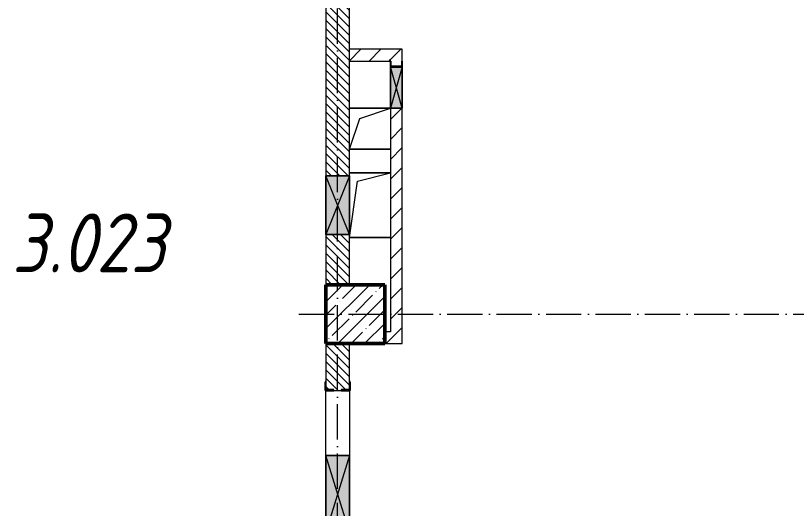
# Model space of a CAD drawing. Header units: millimetres. Extents: x -213536 to 1564669, y -45299 to 942238.
# Drawn here: x 233042 to 239679, y 494697 to 498882 of the extents above; entities that cross this region are included whole.
import ezdxf

# ---------------------------------------------------------------- set-up
doc = ezdxf.new("R2010")
doc.units = ezdxf.units.MM
doc.linetypes.add('50_200_ШТРИХ_1Т_ш5_п1_п1_', pattern=[700, 500, -100, 0, -100])
for name, color, linetype, lineweight in [('A-DETL-GENF-OTLN', 7, 'Continuous', 9), ('A-FLOR-____-OTLN', 7, 'Continuous', 9), ('A-GENM-____-MCUT', 7, 'Continuous', 25), ('A-GENM-____-OTLN', 7, 'Continuous', 9), ('A-GENM-____-OTLN-1', 7, 'Continuous', 25), ('A-GLAZ-____-OTLN', 7, 'Continuous', 9), ('A-WALL-____-MCUT-3', 7, 'Continuous', 9), ('A-WALL-____-PATT-1', 7, 'Continuous', 9), ('A-WALL-FNSH-MCUT-1', 7, 'Continuous', 9), ('I-WALL-____-OTLN', 7, 'Continuous', 9), ('S-COLS-____-MCUT', 7, 'Continuous', 50), ('S-COLS-____-OTLN', 7, 'Continuous', 9), ('S-GRID-____-OTLN-1', 7, '50_200_ШТРИХ_1Т_ш5_п1_п1_', 9), ('Марки помещений', 7, 'Continuous', 9)]:
    doc.layers.add(name, color=color, linetype=linetype, lineweight=lineweight)
doc.styles.add('ISOCPEUR_I_2', font='isocpeui.ttf', dxfattribs={"width": 0.85, "height": 2.3})
pattern_1 = [(135, (142429.057, 459015.94), (-35.35534, -35.35534), [])]
pattern_2 = [(45, (142429.06, 459015.94), (-84.85281, 84.85281), [])]

# ---------------------------------------------------------------- blocks, each defined once
blk = doc.blocks.new('BSC_Колонна _Прямоугольная - 500х500-V36-АР1_План отверстий 3 этажа в осях 1-64_А-ГГ')
at = {"layer": 'S-COLS-____-OTLN'}
h = blk.add_hatch(dxfattribs=at)
h.set_pattern_fill('FP_73', color=256, style=0, pattern_type=2)
h.set_pattern_definition([(45, (-93500, -37331.04), (-114.04925, 114.04925), []), (45, (-93385.95, -37331.04), (-114.04925, 114.04925), [201.613, -40.323, 3.353, -36.97])])
h.paths.add_polyline_path([(-250, -250), (250, -250), (250, 250), (-250, 250)], flags=0)
at = {"layer": 'S-COLS-____-MCUT'}
for p, q in [((250, 250), (-250, 250)), ((-250, 250), (-250, -250)), ((250, -250), (250, 250)), ((-250, -250), (250, -250))]:
    blk.add_line(p, q, dxfattribs=at)
blk = doc.blocks.new('Фахверк_СКБ_Уголок - 200_3960-28268576-АР1_План отверстий 3 этажа в осях 1-64_А-ГГ')
at = {"layer": 'A-GENM-____-MCUT'}
for p, q in [((200, 156), (125, 156)), ((125, 156), (125, 81)), ((131, 81), (131, 150)), ((131, 150), (200, 150)), ((200, 150), (200, 156)), ((125, 81), (131, 81)), ((131, 19), (125, 19)), ((125, 19), (125, -56)), ((131, -50), (131, 19)), ((125, -56), (200, -56)), ((200, -50), (131, -50)), ((200, -56), (200, -50))]:
    blk.add_line(p, q, dxfattribs=at)
blk = doc.blocks.new('AR_Отверстие прямоугольное _в плите_ - AR_Отверстие прямоугольное _в плите_-30552844-АР1_План отверстий 3 этажа в осях 1-64_А-ГГ')
at = {"layer": 'A-GENM-____-OTLN'}
for p, q in [((175, 175), (-175, 175)), ((-87.5, 87.5), (175, 175)), ((-175, -175), (-87.5, 87.5)), ((-175, -175), (175, -175))]:
    blk.add_line(p, q, dxfattribs=at)
blk = doc.blocks.new('AR_Отверстие прямоугольное _в плите_ - AR_Отверстие прямоугольное _в плите_-30552585-АР1_План отверстий 3 этажа в осях 1-64_А-ГГ')
at = {"layer": 'A-GENM-____-OTLN'}
for p, q in [((175, 275), (-175, 275)), ((-105, 205), (175, 275)), ((-175, -275), (-105, 205)), ((-175, -275), (175, -275))]:
    blk.add_line(p, q, dxfattribs=at)
blk = doc.blocks.new('AR_Отверстие прямоугольное _в стене_ - AR_Отверстие прямоугольное _в стене__ОВ-36949509-АР1_План отверстий 3 этажа в осях 1-64_А-ГГ')
at = {"layer": 'A-GLAZ-____-OTLN'}
blk.add_hatch(color=256, dxfattribs=at).paths.add_polyline_path([(250, -100), (250, 100), (-250, 100), (-250, -100)], flags=0)
at = {"layer": 'A-DETL-GENF-OTLN'}
for p, q in [((-250, -100), (-250, 100)), ((-250, 100), (250, 100)), ((250, 100), (-250, -100)), ((-250, 100), (250, -100)), ((250, 100), (-250, 100)), ((-250, 100), (-250, -100)), ((250, 100), (250, -100)), ((250, -100), (250, 100)), ((250, -100), (-250, -100)), ((-250, -100), (250, -100))]:
    blk.add_line(p, q, dxfattribs=at)
blk = doc.blocks.new('AR_Отверстие прямоугольное _в стене_ - AR_Отверстие прямоугольное _в стене__ОВ-36948832-АР1_План отверстий 3 этажа в осях 1-64_А-ГГ')
at = {"layer": 'A-GLAZ-____-OTLN'}
blk.add_hatch(color=256, dxfattribs=at).paths.add_polyline_path([(175, -47), (175, 50), (-175, 50), (-175, -50), (175, -50)], flags=0)
at = {"layer": 'A-DETL-GENF-OTLN'}
for p, q in [((-175, 50), (175, 50)), ((175, 50), (-175, -50)), ((-175, 50), (175, -50)), ((175, 50), (-175, 50)), ((175, 50), (175, -50)), ((175, -50), (175, 50)), ((175, -50), (-175, -50)), ((-175, -50), (175, -50))]:
    blk.add_line(p, q, dxfattribs=at)
blk = doc.blocks.new('AR_Отверстие прямоугольное _в стене_ - AR_Отверстие прямоугольное _в стене__ОВ-36945931-АР1_План отверстий 3 этажа в осях 1-64_А-ГГ')
at = {"layer": 'A-GLAZ-____-OTLN'}
blk.add_hatch(color=256, dxfattribs=at).paths.add_polyline_path([(325, 100), (-325, 100), (-325, -100), (325, -100)], flags=0)
at = {"layer": 'A-DETL-GENF-OTLN'}
for p, q in [((-325, -100), (-325, 100)), ((-325, 100), (325, 100)), ((325, 100), (-325, -100)), ((-325, 100), (325, -100)), ((325, 100), (-325, 100)), ((-325, 100), (-325, -100)), ((325, 100), (325, -100)), ((325, -100), (325, 100)), ((325, -100), (-325, -100)), ((-325, -100), (325, -100))]:
    blk.add_line(p, q, dxfattribs=at)
blk = doc.blocks.new('154_Фахверк_СКБ_Швеллер - Тип_100_3960_зеркало-28515619-АР1_План отверстий 3 этажа в осях 1-64_А-ГГ')
at = {"layer": 'A-GENM-____-MCUT'}
for p, q in [((175, 50), (125, 50)), ((125, 50), (125, -50)), ((128, 47), (175, 47)), ((128, -47), (128, 47)), ((175, 47), (175, 50)), ((125, -50), (175, -50)), ((175, -47), (128, -47)), ((175, -50), (175, -47))]:
    blk.add_line(p, q, dxfattribs=at)

msp = doc.modelspace()

# ---------------------------------------------------------------- hatches: boundary and pattern name
at = {"layer": 'A-WALL-____-PATT-1'}
h = msp.add_hatch(dxfattribs=at)
h.set_pattern_fill('FP_6', color=256, style=0, pattern_type=2)
h.set_pattern_definition(pattern_1)
h.paths.add_polyline_path([(235879.1, 496597), (235879.1, 497022), (235679.1, 497022), (235679.1, 496597)], flags=0)
h.paths.add_polyline_path([(235879.1, 497522), (235879.1, 501447), (235679.1, 501447), (235679.1, 497522)], flags=0)
h = msp.add_hatch(dxfattribs=at)
h.set_pattern_fill('FP_4', color=256, style=0, pattern_type=2)
h.set_pattern_definition(pattern_2)
h.paths.add_polyline_path([(236229.1, 498497), (236229.1, 498597), (235879.1, 498597), (235879.1, 498497)], flags=0)
h = msp.add_hatch(dxfattribs=at)
h.set_pattern_fill('FP_4', color=256, style=0, pattern_type=2)
h.set_pattern_definition(pattern_2)
h.paths.add_polyline_path([(236329.1, 496097), (236329.1, 498097), (236229.1, 498097), (236229.1, 496097)], flags=0)
h.paths.add_polyline_path([(236322.9, 498450), (236326.1, 498450), (236326.1, 498497), (236329.1, 498497), (236329.1, 498597), (236229.1, 498597), (236229.1, 498497), (236232.1, 498497), (236232.1, 498450)], flags=0)
h = msp.add_hatch(dxfattribs=at)
h.set_pattern_fill('FP_4', color=256, style=0, pattern_type=2)
h.set_pattern_definition(pattern_2)
h.paths.add_polyline_path([(236229.1, 496097), (236229.1, 496197), (236179.1, 496197), (236179.1, 496097)], flags=0)
h = msp.add_hatch(dxfattribs=at)
h.set_pattern_fill('FP_6', color=256, style=0, pattern_type=2)
h.set_pattern_definition(pattern_1)
h.paths.add_polyline_path([(235679.1, 493597), (235879.1, 493597), (235879.1, 493991), (235810.1, 493991), (235810.1, 493997), (235748.1, 493997), (235748.1, 493991), (235679.1, 493991), (235679.1, 493922)], flags=0)
h.paths.add_polyline_path([(235810.1, 495697), (235810.1, 495703), (235879.1, 495703), (235879.1, 496097), (235679.1, 496097), (235679.1, 495703), (235748.1, 495703), (235748.1, 495697)], flags=0)

# ---------------------------------------------------------------- linework, layer by layer
at = {"layer": 'A-FLOR-____-OTLN'}
for p, q in [((235879.1, 498097), (236229.1, 498097)), ((236229.1, 497747), (235879.1, 497747)), ((235879.1, 497547), (236229.1, 497547)), ((236229.1, 496997), (235879.1, 496997))]:
    msp.add_line(p, q, dxfattribs=at)
at = {"layer": 'A-WALL-____-MCUT-3'}
for p, q in [((235679.1, 501447), (235679.1, 497522)), ((235879.1, 497522), (235879.1, 501447)), ((235679.1, 497022), (235679.1, 496597)), ((235879.1, 496597), (235879.1, 497022)), ((235679.1, 496097), (235679.1, 495772)), ((235879.1, 495772), (235879.1, 496097)), ((235748.1, 495697), (235810.1, 495697))]:
    msp.add_line(p, q, dxfattribs=at)
at = {"layer": 'A-WALL-FNSH-MCUT-1'}
for p, q in [((236329.1, 498597), (235879.1, 498597)), ((236329.1, 498497), (236329.1, 498597)), ((235879.1, 498497), (236229.1, 498497)), ((236229.1, 498097), (236229.1, 496197)), ((236329.1, 496097), (236329.1, 498097)), ((236229.1, 496197), (236179.1, 496197)), ((236179.1, 496097), (236329.1, 496097))]:
    msp.add_line(p, q, dxfattribs=at)
at = {"layer": 'I-WALL-____-OTLN'}
for p, q in [((235679.1, 495147), (235679.1, 495697)), ((235879.1, 495697), (235879.1, 495147))]:
    msp.add_line(p, q, dxfattribs=at)
at = {"layer": 'S-GRID-____-OTLN-1', "color": 251, "ltscale": 0.6, "true_color": 0x636466}
for p, q in [((235779.1, 454533.3), (235779.1, 508896.9)), ((235450.3, 496347), (246503.5, 496347))]:
    msp.add_line(p, q, dxfattribs=at)

# ---------------------------------------------------------------- block references
at = {"layer": 'A-GENM-____-OTLN'}
for name, p in [('AR_Отверстие прямоугольное _в плите_ - AR_Отверстие прямоугольное _в плите_-30552844-АР1_План отверстий 3 этажа в осях 1-64_А-ГГ', (236054.1, 497922)), ('AR_Отверстие прямоугольное _в плите_ - AR_Отверстие прямоугольное _в плите_-30552585-АР1_План отверстий 3 этажа в осях 1-64_А-ГГ', (236054.1, 497272))]:
    msp.add_blockref(name, p, dxfattribs=at)
at = {"layer": 'A-GENM-____-OTLN-1'}
for name, p, rotation in [('154_Фахверк_СКБ_Швеллер - Тип_100_3960_зеркало-28515619-АР1_План отверстий 3 этажа в осях 1-64_А-ГГ', (236279.1, 498322), 90), ('Фахверк_СКБ_Уголок - 200_3960-28268576-АР1_План отверстий 3 этажа в осях 1-64_А-ГГ', (235829.1, 495572), 89.9999999999999)]:
    msp.add_blockref(name, p, dxfattribs=dict(at, rotation=rotation))
at = {"layer": 'A-GLAZ-____-OTLN'}
for name, p, rotation in [('AR_Отверстие прямоугольное _в стене_ - AR_Отверстие прямоугольное _в стене__ОВ-36948832-АР1_План отверстий 3 этажа в осях 1-64_А-ГГ', (236279.1, 498272), 270), ('AR_Отверстие прямоугольное _в стене_ - AR_Отверстие прямоугольное _в стене__ОВ-36949509-АР1_План отверстий 3 этажа в осях 1-64_А-ГГ', (235779.1, 497272), 269.9999999999999), ('AR_Отверстие прямоугольное _в стене_ - AR_Отверстие прямоугольное _в стене__ОВ-36945931-АР1_План отверстий 3 этажа в осях 1-64_А-ГГ', (235779.1, 494822), 269.9999999999999)]:
    msp.add_blockref(name, p, dxfattribs=dict(at, rotation=rotation))
at = {"layer": 'S-COLS-____-OTLN'}
msp.add_blockref('BSC_Колонна _Прямоугольная - 500х500-V36-АР1_План отверстий 3 этажа в осях 1-64_А-ГГ', (235929.1, 496347), dxfattribs=at)

# ---------------------------------------------------------------- texts
at = {"layer": 'Марки помещений', "insert": (233011, 497201.8), "char_height": 500, "width": 785.654, "attachment_point": 1, "style": 'ISOCPEUR_I_2'}
msp.add_mtext('3.023', dxfattribs=at)

doc.saveas('drawing.dxf')
